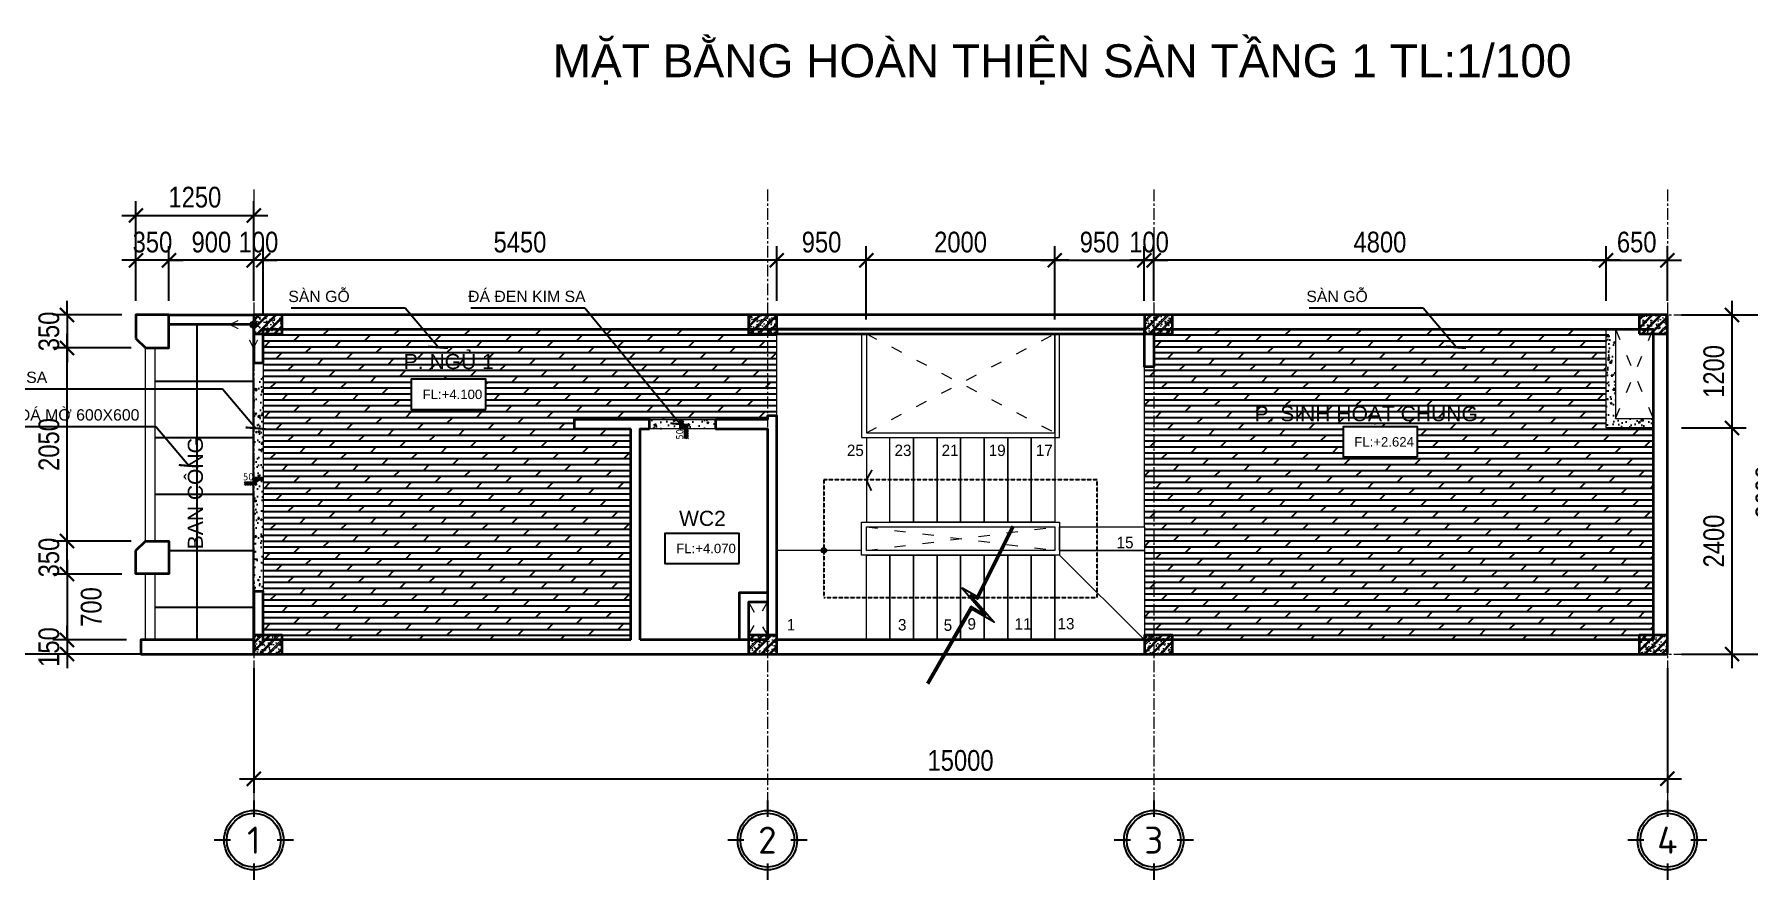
# Model space of a CAD drawing. Header units: inches. Extents: x 236662 to 497023, y -248575 to 81795.
# Drawn here: x 360350 to 378542, y -23908 to -14934 of the extents above; entities that cross this region are included whole.
import ezdxf
from ezdxf.enums import TextEntityAlignment as Align

# ---------------------------------------------------------------- set-up
doc = ezdxf.new("R2010")
doc.units = ezdxf.units.IN
doc.header["$LTSCALE"] = 10
doc.header["$MEASUREMENT"] = 0
for name, pattern in [('ACAD_ISO03W100', [30, 12, -18]), ('CENTER', [2, 1.25, -0.25, 0.25, -0.25]), ('DASHED2', [0.375, 0.25, -0.125])]:
    doc.linetypes.add(name, pattern=pattern)
for name, color, linetype in [('01. HP_TEXT', 9, 'Continuous'), ('07. HP_KY HIEU', 43, 'Continuous'), ('08. HP_DIM', 118, 'Continuous'), ('hach', 7, 'Continuous'), ('TEXT', 2, 'Continuous')]:
    doc.layers.add(name, color=color, linetype=linetype)
for name, color, linetype, lineweight in [('02. HP_BE TONG', 1, 'Continuous', 35), ('03. HP_TUONG', 2, 'Continuous', 35), ('05. HP_TRUC', 251, 'CENTER', 5), ('06. HP_THAY 1', 134, 'Continuous', 15), ('06. HP_THAY 2', 147, 'Continuous', 13), ('09_HP_HATCH', 8, 'Continuous', 5), ('14. HP_OPENING', 250, 'ACAD_ISO03W100', 5), ('GHICHU', 7, 'Continuous', 9), ('N KHUAT', 8, 'Continuous', 5)]:
    doc.layers.add(name, color=color, linetype=linetype, lineweight=lineweight)
doc.styles.add('AVO', font='VAVOB.TTF')
doc.styles.add('BAOANNOTE', font='arial.ttf', dxfattribs={"width": 0.8})
doc.styles.add('ISOCP50', font='isocpeur.ttf')
doc.styles.get("Standard").update_dxf_attribs({"font": 'arial.ttf'})
doc.styles.add('Tahoma', font='tahoma.ttf')
doc.styles.add('TEXT (none)', font='arial.ttf')
doc.styles.add('text2', font='VHELVCN.TTF')
doc.dimstyles.new('AL-100', dxfattribs={"dimtxt": 220, "dimasz": 150, "dimexe": 150, "dimexo": 150, "dimgap": 80, "dimtad": 1, "dimdec": 0, "dimzin": 9, "dimtxsty": 'text2', "dimblk": 'ARCHTICK', "dimcen": 1, "dimdle": 150, "dimclrd": 256, "dimclre": 256, "dimclrt": 7, "dimadec": 0, "dimazin": 0, "dimtfac": 1, "dimtdec": 0, "dimtix": 1, "dimtmove": 2, "dimatfit": 3, "dimldrblk": 'ARCHTICK', "dimfxl": 1, "dimtolj": 1, "dimtzin": 0, "dimlwd": -1, "dimlwe": -1, "dimarcsym": 0})
pattern_1 = [(50, (0, 0), (179.315046, -15.688034), [18.75, -206.25]), (355, (0, 0), (-34.68783, 188.04803), [15, -165]), (100.451444, (14.94, -1.3), (144.62721, 172.36), [15.93505, -175.28553]), (46.1842, (0, 50), (266.81033, -41.37982), [28.125, -309.375]), (96.635635, (22.23, 46.55), (233.66549, 243.52965), [23.90259, -262.92844]), (351.18416, (0, 50), (233.66549, 243.52965), [22.5, -247.5]), (21, (25, 37.5), (149.226763, -100.65472), [18.75, -206.25]), (326, (25, 37.5), (60.82883, 181.28751), [15, -165]), (71.451445, (37.44, 29.11), (210.055594, 80.63279), [15.93505, -175.28553]), (37.5, (0, 0), (3.039964, 83.223463), [0, -163, 0, -167.5, 0, -165.625]), (7.5, (0, 0), (65.767384, 98.602928), [0, -95.5, 0, -159.25, 0, -63.125]), (327.5, (-55.75, 0), (133.455609, -5.638718), [0, -62.5, 0, -195, 0, -258.75]), (317.5, (-80.75, 0), (145.796542, 25.026246), [0, -81.25, 0, -129.5, 0, -183.75])]

# ---------------------------------------------------------------- blocks, each defined once
blk = doc.blocks.new('_ArchTick')
at = {"color": 0, "linetype": 'ByBlock', "const_width": 0.15}
blk.add_lwpolyline([(-0.5, -0.5), (0.5, 0.5)], dxfattribs=at)
blk = doc.blocks.new('*D1152')
at = {"layer": '08. HP_DIM', "transparency": 16777216}
for p, q in [((362679, -21663), (362679, -22986)), ((377679, -21663), (377679, -22986)), ((362529, -22836), (377829, -22836))]:
    blk.add_line(p, q, dxfattribs=at)
at = {"layer": 'Defpoints', "color": 0, "transparency": 16777216}
for p in [(362679, -21513), (377679, -21513), (377679, -22836)]:
    blk.add_point(p, dxfattribs=at)
at = {"layer": '08. HP_DIM', "transparency": 16777216, "xscale": 150, "yscale": 150, "zscale": 150, "rotation": 180}
blk.add_blockref('_ArchTick', (362679, -22836), dxfattribs=at)
at = {"layer": '08. HP_DIM', "transparency": 16777216, "xscale": 150, "yscale": 150, "zscale": 150}
blk.add_blockref('_ArchTick', (377679, -22836), dxfattribs=at)
at = {"layer": '08. HP_DIM', "color": 7, "transparency": 16777216, "insert": (370179, -22643), "char_height": 220, "attachment_point": 5, "style": 'text2'}
blk.add_mtext('\\A1;15000', dxfattribs=at)
blk = doc.blocks.new('grid test1')
at = {"ltscale": 20}
for p, q in [((0, 440), (0, 260)), ((-260, 0), (-440, 0)), ((440, 0), (260, 0)), ((0, -260), (0, -440))]:
    blk.add_line(p, q, dxfattribs=at)
at = {"color": 251, "ltscale": 20, "true_color": 0x636466}
for radius in [330, 300]:
    blk.add_circle((0, 0), radius, dxfattribs=at)
at = {"layer": '01. HP_TEXT', "color": 2, "ltscale": 20, "true_color": 0xf1eb1f, "style": 'ISOCP50'}
blk.add_attdef('GRID', text='', height=300, dxfattribs=at).set_placement((-37, 0), align=Align.MIDDLE_CENTER)
blk = doc.blocks.new('zcsadsdasd3')
at = {"layer": '05. HP_TRUC', "ltscale": 10}
for p, q in [((-15000, 4933), (-15000, -1554)), ((-9550, 4933), (-9550, -1554)), ((-5450, 4933), (-5450, -1554)), ((0, 4933), (0, -1554)), ((-15930, 3600), (1239, 3600)), ((-15930, 0), (1239, 0))]:
    blk.add_line(p, q, dxfattribs=at)
at = {"layer": '07. HP_KY HIEU', "ltscale": 20}
ref = blk.add_blockref('grid test1', (1659, 3600), dxfattribs=dict(at, xscale=0.955500000156462, yscale=0.955500000156462, zscale=0.955500000156462))
ref.add_attrib('GRID', 'A', dxfattribs={"layer": 'TEXT', "ltscale": 20, "height": 287, "style": 'ISOCP50'}).set_placement((1659, 3600), align=Align.MIDDLE_CENTER)
ref = blk.add_blockref('grid test1', (1659, 0), dxfattribs=dict(at, xscale=0.955500000156462, yscale=0.955500000156462, zscale=0.955500000156462))
ref.add_attrib('GRID', 'B', dxfattribs={"layer": 'TEXT', "ltscale": 20, "height": 287, "style": 'ISOCP50'}).set_placement((1659, 0), align=Align.MIDDLE_CENTER)
ref = blk.add_blockref('grid test1', (-15000, -1975), dxfattribs=dict(at, xscale=0.955500000156462, yscale=0.955500000156462, zscale=0.955500000156462))
ref.add_attrib('GRID', '1', dxfattribs={"layer": 'TEXT', "ltscale": 20, "height": 287, "style": 'ISOCP50'}).set_placement((-15000, -1975), align=Align.MIDDLE_CENTER)
ref = blk.add_blockref('grid test1', (-9550, -1975), dxfattribs=dict(at, xscale=0.955500000156462, yscale=0.955500000156462, zscale=0.955500000156462))
ref.add_attrib('GRID', '2', dxfattribs={"layer": 'TEXT', "ltscale": 20, "height": 287, "style": 'ISOCP50'}).set_placement((-9550, -1975), align=Align.MIDDLE_CENTER)
ref = blk.add_blockref('grid test1', (-5450, -1975), dxfattribs=dict(at, xscale=0.955500000156462, yscale=0.955500000156462, zscale=0.955500000156462))
ref.add_attrib('GRID', '3', dxfattribs={"layer": 'TEXT', "ltscale": 20, "height": 287, "style": 'ISOCP50'}).set_placement((-5450, -1975), align=Align.MIDDLE_CENTER)
ref = blk.add_blockref('grid test1', (0, -1975), dxfattribs=dict(at, xscale=0.955500000156462, yscale=0.955500000156462, zscale=0.955500000156462))
ref.add_attrib('GRID', '4', dxfattribs={"layer": 'TEXT', "ltscale": 20, "height": 287, "style": 'ISOCP50'}).set_placement((0, -1975), align=Align.MIDDLE_CENTER)
blk = doc.blocks.new('*D1158')
at = {"layer": '08. HP_DIM', "transparency": 16777216}
for p, q in [((378366, -21663), (378366, -18963)), ((377829, -19113), (378516, -19113)), ((377829, -21513), (378516, -21513))]:
    blk.add_line(p, q, dxfattribs=at)
at = {"layer": 'Defpoints', "color": 0, "transparency": 16777216}
for p in [(377679, -19113), (378366, -19113), (377679, -21513)]:
    blk.add_point(p, dxfattribs=at)
at = {"layer": '08. HP_DIM', "transparency": 16777216, "xscale": 150, "yscale": 150, "zscale": 150}
for p, rotation in [((378366, -19113), 90), ((378366, -21513), 270)]:
    blk.add_blockref('_ArchTick', p, dxfattribs=dict(at, rotation=rotation))
at = {"layer": '08. HP_DIM', "color": 7, "transparency": 16777216, "insert": (378173, -20313), "char_height": 220, "attachment_point": 5, "rotation": 90, "style": 'text2'}
blk.add_mtext('\\A1;2400', dxfattribs=at)
blk = doc.blocks.new('*D1159')
at = {"layer": '08. HP_DIM', "transparency": 16777216}
for p, q in [((378366, -19263), (378366, -17763)), ((377829, -17913), (378516, -17913)), ((377829, -19113), (378516, -19113))]:
    blk.add_line(p, q, dxfattribs=at)
at = {"layer": 'Defpoints', "color": 0, "transparency": 16777216}
for p in [(377679, -17913), (378366, -17913), (377679, -19113)]:
    blk.add_point(p, dxfattribs=at)
at = {"layer": '08. HP_DIM', "transparency": 16777216, "xscale": 150, "yscale": 150, "zscale": 150}
for p, rotation in [((378366, -17913), 90), ((378366, -19113), 270)]:
    blk.add_blockref('_ArchTick', p, dxfattribs=dict(at, rotation=rotation))
at = {"layer": '08. HP_DIM', "color": 7, "transparency": 16777216, "insert": (378173, -18513), "char_height": 220, "attachment_point": 5, "rotation": 90, "style": 'text2'}
blk.add_mtext('\\A1;1200', dxfattribs=at)
blk = doc.blocks.new('*D1161')
at = {"layer": '08. HP_DIM', "transparency": 16777216}
for p, q in [((377029, -17763), (377029, -17183)), ((377679, -17763), (377679, -17183)), ((376879, -17333), (377829, -17333))]:
    blk.add_line(p, q, dxfattribs=at)
at = {"layer": 'Defpoints', "color": 0, "transparency": 16777216}
for p in [(377679, -17333), (377029, -17913), (377679, -17913)]:
    blk.add_point(p, dxfattribs=at)
at = {"layer": '08. HP_DIM', "transparency": 16777216, "xscale": 150, "yscale": 150, "zscale": 150, "rotation": 180}
blk.add_blockref('_ArchTick', (377029, -17333), dxfattribs=at)
at = {"layer": '08. HP_DIM', "transparency": 16777216, "xscale": 150, "yscale": 150, "zscale": 150}
blk.add_blockref('_ArchTick', (377679, -17333), dxfattribs=at)
at = {"layer": '08. HP_DIM', "color": 7, "transparency": 16777216, "insert": (377354, -17141), "char_height": 220, "attachment_point": 5, "style": 'text2'}
blk.add_mtext('\\A1;650', dxfattribs=at)
blk = doc.blocks.new('*D1179')
at = {"layer": '08. HP_DIM', "transparency": 16777216}
for p, q in [((360698, -17913), (360698, -17763)), ((361279, -17913), (360548, -17913)), ((360698, -17913), (360698, -18263)), ((361379, -18263), (360548, -18263)), ((360698, -18263), (360698, -18413))]:
    blk.add_line(p, q, dxfattribs=at)
at = {"layer": 'Defpoints', "color": 0, "transparency": 16777216}
for p in [(361429, -17913, 6), (360698, -18263), (361529, -18263, 6)]:
    blk.add_point(p, dxfattribs=at)
at = {"layer": '08. HP_DIM', "transparency": 16777216, "xscale": 150, "yscale": 150, "zscale": 150}
for p, rotation in [((360698, -17913), 270), ((360698, -18263), 90)]:
    blk.add_blockref('_ArchTick', p, dxfattribs=dict(at, rotation=rotation))
at = {"layer": '08. HP_DIM', "color": 7, "transparency": 16777216, "insert": (360506, -18088), "char_height": 220, "attachment_point": 5, "rotation": 90, "style": 'text2'}
blk.add_mtext('\\A1;350', dxfattribs=at)
blk = doc.blocks.new('*D1185')
at = {"layer": '08. HP_DIM', "transparency": 16777216}
for p, q in [((360698, -20513), (360698, -21513)), ((361279, -20663), (360548, -20663)), ((361329, -21363), (360548, -21363))]:
    blk.add_line(p, q, dxfattribs=at)
at = {"layer": 'Defpoints', "color": 0, "transparency": 16777216}
for p in [(361429, -20663, 6), (360698, -21363), (361479, -21363, 6)]:
    blk.add_point(p, dxfattribs=at)
at = {"layer": '08. HP_DIM', "transparency": 16777216, "xscale": 150, "yscale": 150, "zscale": 150}
for p, rotation in [((360698, -20663), 90), ((360698, -21363), 270)]:
    blk.add_blockref('_ArchTick', p, dxfattribs=dict(at, rotation=rotation))
at = {"layer": '08. HP_DIM', "color": 7, "transparency": 16777216, "insert": (360955, -21013), "char_height": 220, "attachment_point": 5, "rotation": 90, "style": 'text2'}
blk.add_mtext('\\A1;700', dxfattribs=at)
blk = doc.blocks.new('*D1186')
at = {"layer": '08. HP_DIM', "transparency": 16777216}
for p, q in [((360698, -21363), (360698, -21213)), ((361329, -21363), (360548, -21363)), ((360698, -21363), (360698, -21513)), ((361279, -21513), (360548, -21513)), ((360698, -21513), (360698, -21663))]:
    blk.add_line(p, q, dxfattribs=at)
at = {"layer": 'Defpoints', "color": 0, "transparency": 16777216}
for p in [(361479, -21363, 6), (360698, -21513), (361429, -21513, 6)]:
    blk.add_point(p, dxfattribs=at)
at = {"layer": '08. HP_DIM', "transparency": 16777216, "xscale": 150, "yscale": 150, "zscale": 150}
for p, rotation in [((360698, -21363), 270), ((360698, -21513), 90)]:
    blk.add_blockref('_ArchTick', p, dxfattribs=dict(at, rotation=rotation))
at = {"layer": '08. HP_DIM', "color": 7, "transparency": 16777216, "insert": (360506, -21438), "char_height": 220, "attachment_point": 5, "rotation": 90, "style": 'text2'}
blk.add_mtext('\\A1;150', dxfattribs=at)
blk = doc.blocks.new('Level mark - Plan 2')
blk.add_lwpolyline([(12.53, 0.4), (12.53, 3.6), (4.64, 3.6), (4.64, 0.4)], close=True)
at = {"style": 'BAOANNOTE', "flags": 8}
blk.add_attdef('FL%%P0.000', text='', height=2, dxfattribs=at).set_placement((9, 2), align=Align.MIDDLE_CENTER)
blk = doc.blocks.new('COT')
at = {"layer": '09_HP_HATCH'}
h = blk.add_hatch(dxfattribs=at)
h.set_pattern_fill('CHAU-01', color=256, scale=15, pattern_type=2)
h.set_pattern_definition([(50, (-55276.965, -37444.2), (107.58903, -9.41282), [11.25, -123.75]), (355, (-55276.97, -37444.2), (-20.8127, 112.82882), [9, -99]), (100.4514, (-55268, -37444.99), (86.7764, 103.41593), [9.56103, -105.17132]), (46.1842, (-55276.97, -37414.2), (160.08616, -24.82785), [16.875, -185.625]), (96.6356, (-55263.62, -37416.27), (140.1994, 146.11768), [14.34154, -157.75695]), (351.1842, (-55276.97, -37414.2), (140.1993, 146.1178), [13.5, -148.5]), (21, (-55261.965, -37421.7), (89.53606, -60.39283), [11.25, -123.75]), (326, (-55261.97, -37421.7), (36.4973, 108.7725), [9, -99]), (71.4514, (-55254.5, -37426.73), (126.0334, 48.37957), [9.56103, -105.17132]), (37.5, (-55276.965, -37444.2), (1.823978, 49.934078), [0, -97.8, 0, -100.5, 0, -99.375]), (7.5, (-55276.965, -37444.2), (39.46043, 59.161757), [0, -57.3, 0, -95.55, 0, -37.875]), (327.5, (-55310.415, -37444.2), (80.073365, -3.38323), [0, -37.5, 0, -117, 0, -155.25]), (317.5, (-55325.415, -37444.2), (87.477925, 15.01575), [0, -48.75, 0, -77.7, 0, -110.25]), (45, (-55276.965, -37444.2), (-45.07806, 45.07806), []), (45, (-55276.965, -37425.827), (-45.07806, 45.07806), [])])
h.paths.add_polyline_path([(0, -200), (300, -200), (300, 0), (0, 0)])
at = {"layer": '02. HP_BE TONG'}
blk.add_lwpolyline([(0, -200), (300, -200), (300, 0), (0, 0)], close=True, dxfattribs=at)
blk = doc.blocks.new('ádasdwdczxzc')
at = {"layer": '03. HP_TUONG'}
for p in [(-15000, 3600), (-9750, 3600), (-5550, 3600), (-300, 3600), (-15000, 200), (-9750, 200), (-5550, 200), (-300, 200)]:
    blk.add_blockref('COT', p, dxfattribs=at)
blk = doc.blocks.new('*D1340')
at = {"layer": '08. HP_DIM', "transparency": 16777216}
for p, q in [((1239, 150), (1239, -3750)), ((365, 0), (1389, 0)), ((365, -3600), (1389, -3600))]:
    blk.add_line(p, q, dxfattribs=at)
at = {"layer": 'Defpoints', "color": 0, "transparency": 16777216}
for p in [(215, 0), (215, -3600), (1239, -3600)]:
    blk.add_point(p, dxfattribs=at)
at = {"layer": '08. HP_DIM', "transparency": 16777216, "xscale": 150, "yscale": 150, "zscale": 150}
for p, rotation in [((1239, 0), 90), ((1239, -3600), 270)]:
    blk.add_blockref('_ArchTick', p, dxfattribs=dict(at, rotation=rotation))
at = {"layer": '08. HP_DIM', "color": 7, "transparency": 16777216, "insert": (1047, -1880), "char_height": 220, "attachment_point": 5, "rotation": 90, "style": 'text2'}
blk.add_mtext('\\A1;3600', dxfattribs=at)
blk = doc.blocks.new('Step Symbol - Metric')
h = blk.add_hatch()
h.set_pattern_fill('_USER', color=0, angle=45, style=0, pattern_type=0)
h.set_pattern_definition([(45, (0, 4), (-0.70711, 0.70711), [])])
h.paths.add_polyline_path([(8, 0), (8, -3), (-3, -3), (-3, 1), (-8, 1), (-8, 4), (0, 4), (0, 0)])
at = {"color": 0}
blk.add_lwpolyline([(8, 0), (0, 0), (0, 4), (-8, 4)], dxfattribs=at)
blk.add_attdef('Step', (2, 2), '', height=3, dxfattribs=at)
blk = doc.blocks.new('*D1205')
at = {"layer": '08. HP_DIM', "transparency": 16777216}
for p, q in [((372229, -17763), (372229, -17183)), ((377029, -17763), (377029, -17183)), ((377179, -17333), (372079, -17333))]:
    blk.add_line(p, q, dxfattribs=at)
at = {"layer": 'Defpoints', "color": 0, "transparency": 16777216}
for p in [(372229, -17333), (372229, -17913, -312), (377029, -17913, -312)]:
    blk.add_point(p, dxfattribs=at)
at = {"layer": '08. HP_DIM', "transparency": 16777216, "xscale": 150, "yscale": 150, "zscale": 150, "rotation": 180}
blk.add_blockref('_ArchTick', (372229, -17333), dxfattribs=at)
at = {"layer": '08. HP_DIM', "transparency": 16777216, "xscale": 150, "yscale": 150, "zscale": 150}
blk.add_blockref('_ArchTick', (377029, -17333), dxfattribs=at)
at = {"layer": '08. HP_DIM', "color": 7, "transparency": 16777216, "insert": (374629, -17141), "char_height": 220, "attachment_point": 5, "style": 'text2'}
blk.add_mtext('\\A1;4800', dxfattribs=at)
blk = doc.blocks.new('*D1206')
at = {"layer": '08. HP_DIM', "transparency": 16777216}
for p, q in [((372129, -17763), (372129, -17183)), ((372229, -17763), (372229, -17183)), ((372129, -17333), (371979, -17333)), ((372229, -17333), (372129, -17333)), ((372229, -17333), (372379, -17333))]:
    blk.add_line(p, q, dxfattribs=at)
at = {"layer": 'Defpoints', "color": 0, "transparency": 16777216}
for p in [(372129, -17333), (372129, -17913, -312), (372229, -17913, -312)]:
    blk.add_point(p, dxfattribs=at)
at = {"layer": '08. HP_DIM', "transparency": 16777216, "xscale": 150, "yscale": 150, "zscale": 150}
blk.add_blockref('_ArchTick', (372129, -17333), dxfattribs=at)
at = {"layer": '08. HP_DIM', "transparency": 16777216, "xscale": 150, "yscale": 150, "zscale": 150, "rotation": 180}
blk.add_blockref('_ArchTick', (372229, -17333), dxfattribs=at)
at = {"layer": '08. HP_DIM', "color": 7, "transparency": 16777216, "insert": (372179, -17141), "char_height": 220, "attachment_point": 5, "style": 'text2'}
blk.add_mtext('\\A1;100', dxfattribs=at)
blk = doc.blocks.new('*D1207')
at = {"layer": '08. HP_DIM', "transparency": 16777216}
for p, q in [((369179, -17963), (369179, -17183)), ((371179, -17963), (371179, -17183)), ((371329, -17333), (369029, -17333))]:
    blk.add_line(p, q, dxfattribs=at)
at = {"layer": 'Defpoints', "color": 0, "transparency": 16777216}
for p in [(369179, -17333), (369179, -18113, -312), (371179, -18113, -312)]:
    blk.add_point(p, dxfattribs=at)
at = {"layer": '08. HP_DIM', "transparency": 16777216, "xscale": 150, "yscale": 150, "zscale": 150, "rotation": 180}
blk.add_blockref('_ArchTick', (369179, -17333), dxfattribs=at)
at = {"layer": '08. HP_DIM', "transparency": 16777216, "xscale": 150, "yscale": 150, "zscale": 150}
blk.add_blockref('_ArchTick', (371179, -17333), dxfattribs=at)
at = {"layer": '08. HP_DIM', "color": 7, "transparency": 16777216, "insert": (370179, -17141), "char_height": 220, "attachment_point": 5, "style": 'text2'}
blk.add_mtext('\\A1;2000', dxfattribs=at)
blk = doc.blocks.new('*D1208')
at = {"layer": '08. HP_DIM', "transparency": 16777216}
for p, q in [((368229, -17763), (368229, -17183)), ((369179, -17963), (369179, -17183)), ((369329, -17333), (368079, -17333))]:
    blk.add_line(p, q, dxfattribs=at)
at = {"layer": 'Defpoints', "color": 0, "transparency": 16777216}
for p in [(368229, -17333), (368229, -17913, -312), (369179, -18113, -312)]:
    blk.add_point(p, dxfattribs=at)
at = {"layer": '08. HP_DIM', "transparency": 16777216, "xscale": 150, "yscale": 150, "zscale": 150, "rotation": 180}
blk.add_blockref('_ArchTick', (368229, -17333), dxfattribs=at)
at = {"layer": '08. HP_DIM', "transparency": 16777216, "xscale": 150, "yscale": 150, "zscale": 150}
blk.add_blockref('_ArchTick', (369179, -17333), dxfattribs=at)
at = {"layer": '08. HP_DIM', "color": 7, "transparency": 16777216, "insert": (368704, -17141), "char_height": 220, "attachment_point": 5, "style": 'text2'}
blk.add_mtext('\\A1;950', dxfattribs=at)
blk = doc.blocks.new('*D1209')
at = {"layer": '08. HP_DIM', "transparency": 16777216}
for p, q in [((362779, -17913), (362779, -17183)), ((368229, -17763), (368229, -17183)), ((368379, -17333), (362629, -17333))]:
    blk.add_line(p, q, dxfattribs=at)
at = {"layer": 'Defpoints', "color": 0, "transparency": 16777216}
for p in [(362779, -17333), (368229, -17913, -312), (362779, -18063, -312)]:
    blk.add_point(p, dxfattribs=at)
at = {"layer": '08. HP_DIM', "transparency": 16777216, "xscale": 150, "yscale": 150, "zscale": 150, "rotation": 180}
blk.add_blockref('_ArchTick', (362779, -17333), dxfattribs=at)
at = {"layer": '08. HP_DIM', "transparency": 16777216, "xscale": 150, "yscale": 150, "zscale": 150}
blk.add_blockref('_ArchTick', (368229, -17333), dxfattribs=at)
at = {"layer": '08. HP_DIM', "color": 7, "transparency": 16777216, "insert": (365504, -17141), "char_height": 220, "attachment_point": 5, "style": 'text2'}
blk.add_mtext('\\A1;5450', dxfattribs=at)
blk = doc.blocks.new('*D1210')
at = {"layer": '08. HP_DIM', "transparency": 16777216}
for p, q in [((362679, -17763), (362679, -17183)), ((362779, -17913), (362779, -17183)), ((362679, -17333), (362529, -17333)), ((362779, -17333), (362679, -17333)), ((362779, -17333), (362929, -17333))]:
    blk.add_line(p, q, dxfattribs=at)
at = {"layer": 'Defpoints', "color": 0, "transparency": 16777216}
for p in [(362679, -17333), (362679, -17913, -312), (362779, -18063, -312)]:
    blk.add_point(p, dxfattribs=at)
at = {"layer": '08. HP_DIM', "transparency": 16777216, "xscale": 150, "yscale": 150, "zscale": 150}
blk.add_blockref('_ArchTick', (362679, -17333), dxfattribs=at)
at = {"layer": '08. HP_DIM', "transparency": 16777216, "xscale": 150, "yscale": 150, "zscale": 150, "rotation": 180}
blk.add_blockref('_ArchTick', (362779, -17333), dxfattribs=at)
at = {"layer": '08. HP_DIM', "color": 7, "transparency": 16777216, "insert": (362729, -17141), "char_height": 220, "attachment_point": 5, "style": 'text2'}
blk.add_mtext('\\A1;100', dxfattribs=at)
blk = doc.blocks.new('*D1202')
at = {"layer": '08. HP_DIM', "transparency": 16777216}
for p, q in [((361779, -17763), (361779, -17183)), ((362679, -17763), (362679, -17183)), ((362829, -17333), (361629, -17333))]:
    blk.add_line(p, q, dxfattribs=at)
at = {"layer": 'Defpoints', "color": 0, "transparency": 16777216}
for p in [(361779, -17333), (361779, -17913, -312), (362679, -17913, -312)]:
    blk.add_point(p, dxfattribs=at)
at = {"layer": '08. HP_DIM', "transparency": 16777216, "xscale": 150, "yscale": 150, "zscale": 150, "rotation": 180}
blk.add_blockref('_ArchTick', (361779, -17333), dxfattribs=at)
at = {"layer": '08. HP_DIM', "transparency": 16777216, "xscale": 150, "yscale": 150, "zscale": 150}
blk.add_blockref('_ArchTick', (362679, -17333), dxfattribs=at)
at = {"layer": '08. HP_DIM', "color": 7, "transparency": 16777216, "insert": (362229, -17141), "char_height": 220, "attachment_point": 5, "style": 'text2'}
blk.add_mtext('\\A1;900', dxfattribs=at)
blk = doc.blocks.new('*D1203')
at = {"layer": '08. HP_DIM', "transparency": 16777216}
for p, q in [((361429, -17763), (361429, -17183)), ((361779, -17763), (361779, -17183)), ((361429, -17333), (361279, -17333)), ((361779, -17333), (361429, -17333)), ((361779, -17333), (361929, -17333))]:
    blk.add_line(p, q, dxfattribs=at)
at = {"layer": 'Defpoints', "color": 0, "transparency": 16777216}
for p in [(361429, -17333), (361429, -17913, -312), (361779, -17913, -312)]:
    blk.add_point(p, dxfattribs=at)
at = {"layer": '08. HP_DIM', "transparency": 16777216, "xscale": 150, "yscale": 150, "zscale": 150}
blk.add_blockref('_ArchTick', (361429, -17333), dxfattribs=at)
at = {"layer": '08. HP_DIM', "transparency": 16777216, "xscale": 150, "yscale": 150, "zscale": 150, "rotation": 180}
blk.add_blockref('_ArchTick', (361779, -17333), dxfattribs=at)
at = {"layer": '08. HP_DIM', "color": 7, "transparency": 16777216, "insert": (361604, -17141), "char_height": 220, "attachment_point": 5, "style": 'text2'}
blk.add_mtext('\\A1;350', dxfattribs=at)
blk = doc.blocks.new('*D1204')
at = {"layer": '08. HP_DIM', "transparency": 16777216}
for p, q in [((361429, -17763), (361429, -16707)), ((362679, -17763), (362679, -16707)), ((361279, -16857), (362829, -16857))]:
    blk.add_line(p, q, dxfattribs=at)
at = {"layer": 'Defpoints', "color": 0, "transparency": 16777216}
for p in [(362679, -16857), (361429, -17913, -312), (362679, -17913, -312)]:
    blk.add_point(p, dxfattribs=at)
at = {"layer": '08. HP_DIM', "transparency": 16777216, "xscale": 150, "yscale": 150, "zscale": 150, "rotation": 180}
blk.add_blockref('_ArchTick', (361429, -16857), dxfattribs=at)
at = {"layer": '08. HP_DIM', "transparency": 16777216, "xscale": 150, "yscale": 150, "zscale": 150}
blk.add_blockref('_ArchTick', (362679, -16857), dxfattribs=at)
at = {"layer": '08. HP_DIM', "color": 7, "transparency": 16777216, "insert": (362054, -16664), "char_height": 220, "attachment_point": 5, "style": 'text2'}
blk.add_mtext('\\A1;1250', dxfattribs=at)
blk = doc.blocks.new('*D1199')
at = {"layer": '08. HP_DIM', "transparency": 16777216}
for p, q in [((360698, -20313), (360698, -20163)), ((361379, -20313), (360548, -20313)), ((360698, -20663), (360698, -20313)), ((361279, -20663), (360548, -20663)), ((360698, -20663), (360698, -20813))]:
    blk.add_line(p, q, dxfattribs=at)
at = {"layer": 'Defpoints', "color": 0, "transparency": 16777216}
for p in [(360698, -20313), (361529, -20313, -312), (361429, -20663, -312)]:
    blk.add_point(p, dxfattribs=at)
at = {"layer": '08. HP_DIM', "transparency": 16777216, "xscale": 150, "yscale": 150, "zscale": 150}
for p, rotation in [((360698, -20313), 270), ((360698, -20663), 90)]:
    blk.add_blockref('_ArchTick', p, dxfattribs=dict(at, rotation=rotation))
at = {"layer": '08. HP_DIM', "color": 7, "transparency": 16777216, "insert": (360506, -20488), "char_height": 220, "attachment_point": 5, "rotation": 90, "style": 'text2'}
blk.add_mtext('\\A1;350', dxfattribs=at)
blk = doc.blocks.new('*D1200')
at = {"layer": '08. HP_DIM', "transparency": 16777216}
for p, q in [((360698, -20463), (360698, -18113)), ((361379, -18263), (360548, -18263)), ((361379, -20313), (360548, -20313))]:
    blk.add_line(p, q, dxfattribs=at)
at = {"layer": 'Defpoints', "color": 0, "transparency": 16777216}
for p in [(360698, -18263), (361529, -18263, -312), (361529, -20313, -312)]:
    blk.add_point(p, dxfattribs=at)
at = {"layer": '08. HP_DIM', "transparency": 16777216, "xscale": 150, "yscale": 150, "zscale": 150}
for p, rotation in [((360698, -18263), 90), ((360698, -20313), 270)]:
    blk.add_blockref('_ArchTick', p, dxfattribs=dict(at, rotation=rotation))
at = {"layer": '08. HP_DIM', "color": 7, "transparency": 16777216, "insert": (360506, -19288), "char_height": 220, "attachment_point": 5, "rotation": 90, "style": 'text2'}
blk.add_mtext('\\A1;2050', dxfattribs=at)
blk = doc.blocks.new('*D1201')
at = {"layer": '08. HP_DIM', "transparency": 16777216}
for p, q in [((371179, -17963), (371179, -17183)), ((372129, -17763), (372129, -17183)), ((371029, -17333), (372279, -17333))]:
    blk.add_line(p, q, dxfattribs=at)
at = {"layer": 'Defpoints', "color": 0, "transparency": 16777216}
for p in [(372129, -17333), (372129, -17913, -312), (371179, -18113, -312)]:
    blk.add_point(p, dxfattribs=at)
at = {"layer": '08. HP_DIM', "transparency": 16777216, "xscale": 150, "yscale": 150, "zscale": 150, "rotation": 180}
blk.add_blockref('_ArchTick', (371179, -17333), dxfattribs=at)
at = {"layer": '08. HP_DIM', "transparency": 16777216, "xscale": 150, "yscale": 150, "zscale": 150}
blk.add_blockref('_ArchTick', (372129, -17333), dxfattribs=at)
at = {"layer": '08. HP_DIM', "color": 7, "transparency": 16777216, "insert": (371654, -17141), "char_height": 220, "attachment_point": 5, "style": 'text2'}
blk.add_mtext('\\A1;950', dxfattribs=at)
blk = doc.blocks.new('DINHVIGACH')
at = {"linetype": 'Continuous'}
h = blk.add_hatch(color=256, dxfattribs=at)
edge = h.paths.add_edge_path()
edge.add_ellipse((0, 0), major_axis=(133, 0), ratio=1, start_angle=-0.00147, end_angle=359.99853, ccw=False)
at = {"const_width": 50}
for points in [[(0, 0), (1000, 0)], [(0, -1000), (0, 0)], [(648, 175), (1000, 0), (648, -175)], [(-175, -648), (0, -1000), (175, -648)]]:
    blk.add_lwpolyline(points, dxfattribs=at)
at = {"extrusion": (0, 0, -1)}
blk.add_ellipse((0, 0), major_axis=(133, 0), ratio=1, start_param=0.000026, end_param=6.283211, dxfattribs=at)
blk = doc.blocks.new('mb tang 2')
at = {"layer": '07. HP_KY HIEU'}
h = blk.add_hatch(color=256, dxfattribs=at)
h.dxf.hatch_style = 1
edge = h.paths.add_edge_path()
edge.add_arc((-8950, -2500), 25, 0, 360)
at = {"layer": '03. HP_TUONG'}
blk.add_line((-10100, -1110), (-10100, -1210), dxfattribs=at)
for points in [[(-16250, -250), (-16150, -350), (-15900, -350), (-15900, 0), (-16250, 0), (-16250, -250)], [(-15900, 0), (-15000, 0), (-15000, -100), (-15900, -100)], [(-9450, -200), (-5550, -200), (-5550, -150), (-9450, -150)], [(-16250, -2500), (-16150, -2400), (-15900, -2400), (-15900, -2750), (-16250, -2750), (-16250, -2500)], [(-16200, -3600), (-15000, -3600), (-15000, -3450), (-16200, -3450)]]:
    blk.add_lwpolyline(points, close=True, dxfattribs=at)
for points in [[(-11000, -3450), (-14900, -3450), (-14900, -2935), (-15000, -2935), (-15000, -3600), (0, -3600), (0, 0), (-15000, 0), (-15000, -509.2), (-14900, -509.2), (-14900, -150), (-5550, -150)], [(-5450, -150), (-150, -150), (-150, -3450), (-9450, -3450)], [(-5450, -150), (-5450, -550), (-5550, -550), (-5550, -150)], [(-9450, -1110), (-9450, -1110), (-9450, -1070), (-9550, -1070), (-9550, -1110)], [(-10800, -1210), (-10800, -1110), (-11600, -1110), (-11600, -1210), (-11000, -1210)], [(-11000, -3450), (-11000, -1210)], [(-10900, -3450), (-10900, -1210), (-10800, -1210)], [(-9550, -1110), (-10100, -1110)], [(-10100, -1210), (-9550, -1210), (-9550, -3450)], [(-9450, -3450), (-9450, -1110)], [(-9550, -2950), (-9850, -2950), (-9850, -3450)], [(-9550, -3050), (-9750, -3050), (-9750, -3450)], [(-9550, -3450), (-10900, -3450)]]:
    blk.add_lwpolyline(points, dxfattribs=at)
at = {"layer": '06. HP_THAY 1'}
for points in [[(-16150, -350), (-16050, -350), (-16050, -2400), (-16150, -2400)], [(-8550, -2200), (-6450, -2200), (-6450, -2550), (-8550, -2550)], [(-8500, -2250), (-6500, -2250), (-6500, -2500), (-8500, -2500)], [(-16150, -2750), (-16050, -2750), (-16050, -3450), (-16150, -3450)]]:
    blk.add_lwpolyline(points, close=True, dxfattribs=at)
for points in [[(-8550, -200), (-8550, -1300), (-6450, -1300), (-6450, -200)], [(-8500, -200), (-8500, -1250), (-6500, -1250), (-6500, -200)]]:
    blk.add_lwpolyline(points, dxfattribs=at)
at = {"layer": '06. HP_THAY 2'}
for p, q in [((-9450, -1070), (-9450, -150)), ((-8500, -1300), (-8500, -2200)), ((-6450, -2550), (-5550, -3450))]:
    blk.add_line(p, q, dxfattribs=at)
for points in [[(-650, -150), (-550, -150), (-550, -1100), (-150, -1100), (-150, -1200), (-650, -1200)], [(-6450, -2250), (-5550, -2250), (-5550, -200), (-6500, -200), (-6500, -2200), (-6450, -2200)], [(-15000, -509.2), (-14900, -509.2), (-14900, -2935), (-15000, -2935)], [(-10800, -1110), (-10100, -1110), (-10100, -1210), (-10800, -1210)], [(-8250, -2200), (-8250, -1300), (-8000, -1300), (-8000, -2200)], [(-8000, -2200), (-8000, -1300), (-7750, -1300), (-7750, -2200)], [(-7750, -2200), (-7750, -1300), (-7500, -1300), (-7500, -2200)], [(-7500, -2200), (-7500, -1300), (-7250, -1300), (-7250, -2200)], [(-7250, -2200), (-7250, -1300), (-7000, -1300), (-7000, -2200)], [(-7000, -2200), (-7000, -1300), (-6750, -1300), (-6750, -2200)], [(-6750, -2200), (-6750, -1300), (-6500, -1300), (-6500, -2200)], [(-6450, -2250), (-5550, -2250), (-5550, -2500), (-6450, -2500)], [(-8500, -3450), (-8500, -2550), (-8250, -2550), (-8250, -3450)], [(-8250, -3450), (-8250, -2550), (-8000, -2550), (-8000, -3450)], [(-8000, -3450), (-8000, -2550), (-7750, -2550), (-7750, -3450)], [(-7750, -3450), (-7750, -2550), (-7500, -2550), (-7500, -3450)], [(-7500, -3450), (-7500, -2550), (-7250, -2550), (-7250, -3450)], [(-7250, -3450), (-7250, -2550), (-7000, -2550), (-7000, -3450)], [(-7000, -3450), (-7000, -2550), (-6750, -2550), (-6750, -3450)], [(-6750, -3450), (-6750, -2550), (-6500, -2550), (-6500, -3450)]]:
    blk.add_lwpolyline(points, close=True, dxfattribs=at)
for points in [[(-8550, -2500), (-9450, -2500), (-9450, -3450), (-8500, -3450), (-8500, -2550)], [(-6450, -2500), (-5550, -2500), (-5550, -3450), (-6500, -3450), (-6500, -2550)], [(-6450, -2500), (-6450, -2550), (-6500, -2550)]]:
    blk.add_lwpolyline(points, dxfattribs=at)
at = {"layer": '07. HP_KY HIEU', "linetype": 'DASHED2'}
blk.add_lwpolyline([(-8950, -1750), (-8950, -3000), (-6050, -3000), (-6050, -1750)], close=True, dxfattribs=at)
at = {"layer": '07. HP_KY HIEU'}
for points in [[(-6951.7, -2237.3), (-7328.1, -2989.1), (-7483.3, -2899.5), (-7234.9, -3186.1), (-7390.1, -3096.5), (-7859.8, -3910.1)], [(-6935, -2246.9), (-7321, -3015.5), (-7393.4, -2973.7), (-7145, -3260.3), (-7383, -3122.9), (-7843.1, -3919.7)]]:
    blk.add_lwpolyline(points, dxfattribs=at)
blk.add_circle((-8950, -2500), 25, dxfattribs=at)
at = {"layer": '14. HP_OPENING'}
for p, q in [((-550, -150), (-150, -1100)), ((-550, -1100), (-150, -150)), ((-8500, -200), (-6500, -1250)), ((-8500, -1250), (-6500, -200)), ((-8500, -2250), (-6500, -2500)), ((-8500, -2500), (-6500, -2250)), ((-9750, -3050), (-9550, -3400)), ((-9750, -3400), (-9550, -3050))]:
    blk.add_line(p, q, dxfattribs=at)
at = {"layer": 'N KHUAT', "linetype": 'Continuous', "const_width": 20}
blk.add_lwpolyline([(-8446.4, -1865.5), (-8500, -1750), (-8439.4, -1646)], dxfattribs=at)
ref = blk.add_blockref('Level mark - Plan 2', (-13792.3, -1043.2), dxfattribs=dict(xscale=100, yscale=100, zscale=100))
ref.add_attrib('FL%%P0.000', 'FL:+4.100', dxfattribs={"height": 100, "style": 'BAOANNOTE'}).set_placement((-12892.3, -843.2), align=Align.MIDDLE_CENTER)
ref = blk.add_blockref('Level mark - Plan 2', (-3905.9, -1547.2), dxfattribs=dict(xscale=100, yscale=100, zscale=100))
ref.add_attrib('FL%%P0.000', 'FL:+2.624', dxfattribs={"height": 100, "style": 'BAOANNOTE'}).set_placement((-3005.9, -1347.2), align=Align.MIDDLE_CENTER)
ref = blk.add_blockref('Level mark - Plan 2', (-11101.2, -2678.9, 312.3), dxfattribs=dict(xscale=100, yscale=100, zscale=100))
ref.add_attrib('FL%%P0.000', 'FL:+4.070', dxfattribs={"height": 100, "style": 'BAOANNOTE'}).set_placement((-10201.2, -2478.9, 312.3), align=Align.MIDDLE_CENTER)
at = {"layer": '07. HP_KY HIEU'}
ref = blk.add_blockref('Step Symbol - Metric', (-10425, -1210), dxfattribs=dict(at, xscale=-12.50000000000002, yscale=12.50000000000002, zscale=12.5, rotation=90))
ref.add_attrib('Step', '50', (-10443.4, -1324.3), dxfattribs={"layer": '0', "color": 7, "height": 75, "rotation": 90, "style": 'Tahoma'})
ref = blk.add_blockref('Step Symbol - Metric', (-15000, -1774.3), dxfattribs=dict(at, xscale=-12.5, yscale=12.5, zscale=12.5))
ref.add_attrib('Step', '50', (-15114.3, -1755.9), dxfattribs={"layer": '0', "color": 7, "height": 75, "style": 'Tahoma'})
at = {"layer": '08. HP_DIM'}
blk.add_blockref('ádasdwdczxzc', (0, -3600), dxfattribs=at)
at = {"layer": '01. HP_TEXT', "style": 'TEXT (none)'}
for s, height, p in [('P. NGỦ 1 ', 159.88, (-13408.6, -574.3)), ('P. SINH HOẠT CHUNG ', 159.876, (-4381.3, -1128.1)), ('WC2', 159.88, (-10487.1, -2239.1))]:
    blk.add_text(s, height=height, dxfattribs=at).set_placement(p)
blk.add_text('BAN CÔNG', height=159.88, rotation=90, dxfattribs=at).set_placement((-15540.5, -2487.3))
at = {"layer": 'GHICHU', "color": 0, "linetype": 'Continuous', "style": 'AVO'}
for s, p in [('25', (-8706.7, -1497.8)), ('23', (-8201.3, -1497.8)), ('21', (-7701.3, -1497.8)), ('19', (-7201.3, -1497.8)), ('17', (-6701.3, -1497.8)), ('15', (-5844.7, -2476.2)), ('1', (-9344.9, -3349.4)), ('3', (-8164.4, -3349.4)), ('5', (-7679.1, -3353.5)), ('9', (-7426.8, -3340.1)), ('11', (-6926.8, -3340.1)), ('13', (-6471.2, -3337.9))]:
    blk.add_text(s, height=121, dxfattribs=at).set_placement(p)
at = {"layer": '08. HP_DIM'}
dim = blk.add_linear_dim(base=(1239.1, -3600), p1=(215, 0), p2=(215, -3600), angle=90, dimstyle='AL-100', dxfattribs=at)
dim.commit()
dim.dimension.update_dxf_attribs({"geometry": '*D1340', "text_midpoint": (1046.7, -1880), "dimtype": 128})

msp = doc.modelspace()

# ---------------------------------------------------------------- hatches: boundary and pattern name
at = {"layer": 'hach'}
h = msp.add_hatch(dxfattribs=at)
h.set_pattern_fill('_USER', color=8, scale=600, angle=90, pattern_type=0)
h.set_pattern_definition([(90, (362676.46, -18015.3), (-600, 4e-14), [])])
h.paths.add_polyline_path([(362679.3, -18512.7), (362679.3, -18012.7), (361779.3, -18012.7), (361779.3, -18262.7), (361629.3, -18262.7), (361629.3, -20312.7), (361779.3, -20312.7), (361779.3, -20662.7), (361629.3, -20662.7), (361629.3, -21362.7), (362679.3, -21362.7), (362679.3, -20912.7)])
h.paths.add_polyline_path([(362545.5, -19689.7), (362697.2, -19689.7), (362697.2, -19572.5), (362545.5, -19572.5)], flags=9)
h.paths.add_polyline_path([(362192.3, -20450.7), (362192.3, -19157.9), (361887.9, -19157.9), (361887.9, -20450.7)], flags=24)
h = msp.add_hatch(dxfattribs=at)
h.set_pattern_fill('_USER', color=8, scale=600, pattern_type=0)
h.set_pattern_definition([(0, (362676.46, -18015.3), (0, 600), [])])
h.paths.add_polyline_path([(362679.3, -18512.7), (362679.3, -18012.7), (361779.3, -18012.7), (361779.3, -18262.7), (361629.3, -18262.7), (361629.3, -20312.7), (361779.3, -20312.7), (361779.3, -20662.7), (361629.3, -20662.7), (361629.3, -21362.7), (362679.3, -21362.7), (362679.3, -20912.7)])
h.paths.add_polyline_path([(362545.5, -19689.7), (362697.2, -19689.7), (362697.2, -19572.5), (362545.5, -19572.5)], flags=9)
h.paths.add_polyline_path([(362192.3, -20450.7), (362192.3, -19157.9), (361887.9, -19157.9), (361887.9, -20450.7)], flags=24)
h = msp.add_hatch(dxfattribs=at)
h.set_pattern_fill('DOLMIT', color=8, scale=250)
h.set_pattern_definition([(0, (368229.32, -18062.73), (0, 62.5), []), (45, (368229.32, -18062.73), (-125, 125), [88.388, -176.777])])
h.paths.add_polyline_path([(366679.3, -19122.7), (366079.3, -19122.7), (366079.3, -19022.7), (366879.3, -19022.7), (367579.3, -19022.7), (368129.3, -19022.7), (368129.3, -18982.7), (368129.3, -18112.7), (367929.3, -18112.7), (367929.3, -18062.7), (362979.3, -18062.7), (362979.3, -18112.7), (362779.3, -18112.7), (362779.3, -18512.7), (362779.3, -20912.7), (362779.3, -21312.7), (362979.3, -21312.7), (362979.3, -21362.7), (366679.3, -21362.7)])
h.paths.add_polyline_path([(365139.6, -18916), (364351.2, -18916), (364351.2, -18596), (365139.6, -18596)], flags=16)
h.paths.add_polyline_path([(368229.3, -18112.7), (368129.3, -18112.7), (368129.3, -18982.7), (368229.3, -18982.7)])
h.paths.add_polyline_path([(364445, -18833.2), (365129.1, -18833.2), (365129.1, -18680), (364445, -18680)], flags=8)
h.paths.add_polyline_path([(364220, -18540.5), (365339.2, -18540.5), (365339.2, -18236), (364220, -18236)], flags=24)
h = msp.add_hatch(dxfattribs=at)
h.set_pattern_fill('DOLMIT', color=8, scale=250)
h.set_pattern_definition([(0, (0, 0), (0, 62.5), []), (45, (0, 0), (-125, 125), [88.38835, -176.7767])])
h.paths.add_polyline_path([(377529.3, -19112.7), (377029.3, -19112.7), (377029.3, -18062.7), (372429.3, -18062.7), (372429.3, -18112.7), (372229.3, -18112.7), (372229.3, -18462.7), (372229.3, -21312.7), (372429.3, -21312.7), (372429.3, -21362.7), (377379.3, -21362.7), (377379.3, -21312.7), (377529.3, -21312.7)])
h.paths.add_polyline_path([(374237.6, -19420), (374237.6, -19100), (375026, -19100), (375026, -19420)], flags=16)
h.paths.add_polyline_path([(372229.3, -18462.7), (372129.3, -18462.7), (372129.3, -20162.7), (372129.3, -20412.7), (372129.3, -21312.7), (372229.3, -21312.7)])
h.paths.add_polyline_path([(374331.4, -19337.2), (375015.5, -19337.2), (375015.5, -19184), (374331.4, -19184)], flags=8)
h.paths.add_polyline_path([(373248.4, -19125.9), (375779.7, -19125.9), (375779.7, -18828.6), (373248.4, -18828.6)], flags=24)
h = msp.add_hatch(dxfattribs=at)
h.set_pattern_fill('AR-CONC', color=8, scale=25)
h.set_pattern_definition(pattern_1)
h.paths.add_polyline_path([(377129.3, -18062.7), (377029.3, -18062.7), (377029.3, -19112.7), (377529.3, -19112.7), (377529.3, -19012.7), (377129.3, -19012.7)])
h = msp.add_hatch(dxfattribs=at)
h.set_pattern_fill('AR-CONC', color=8, scale=25)
h.set_pattern_definition(pattern_1)
h.paths.add_polyline_path([(362779.3, -18562.7), (362714.3, -18562.7), (362714.3, -18552.7), (362679.3, -18552.7), (362709.6, -18570.2), (362679.3, -18622.7), (362679.3, -19637.1), (362779.3, -19637.1)])
h.paths.add_polyline_path([(362779.3, -19637.1), (362679.3, -19637.1), (362679.3, -20802.7), (362709.6, -20855.2), (362679.3, -20872.7), (362714.3, -20872.7), (362714.3, -20862.7), (362779.3, -20862.7)])
h = msp.add_hatch(dxfattribs=at)
h.set_pattern_fill('AR-CONC', color=8, scale=25)
h.set_pattern_definition(pattern_1)
h.paths.add_polyline_path([(367579.3, -19022.7), (367204.3, -19022.7), (367204.3, -19122.7), (367579.3, -19122.7)])
h.paths.add_polyline_path([(367204.3, -19022.7), (366879.3, -19022.7), (366879.3, -19122.7), (367204.3, -19122.7)])

# ---------------------------------------------------------------- linework, layer by layer
at = {"layer": '08. HP_DIM'}
msp.add_line((363627.3, -21512.7, 6.3), (359995.7, -21512.7, 6.3), dxfattribs=at)

# ---------------------------------------------------------------- block references
msp.add_blockref('mb tang 2', (377679.3, -17912.7, 6.3))
at = {"layer": '07. HP_KY HIEU', "xscale": 0.25, "yscale": 0.25, "zscale": 0.25, "rotation": 270}
msp.add_blockref('DINHVIGACH', (362676.5, -18015.3, 6.3), dxfattribs=at)
at = {"layer": '08. HP_DIM'}
msp.add_blockref('zcsadsdasd3', (377679.3, -21512.7, 6.3), dxfattribs=at)

# ---------------------------------------------------------------- texts
at = {"layer": '01. HP_TEXT', "style": 'TEXT (none)'}
for s, height, p in [('MẶT BẰNG HOÀN THIỆN SÀN TẦNG 1 TL:1/100', 350, (365850.7, -15389.7, 6.3)), ('SÀN GỖ', 119.91, (363045.5, -17776)), ('ĐÁ ĐEN KIM SA', 119.907, (364953.2, -17776)), ('SÀN GỖ', 119.91, (373848.2, -17776)), ('ĐÁ ĐEN KIM SA', 119.907, (359240.6, -18634.8)), ('GẠCH VÂN ĐÁ MỜ 600X600', 119.907, (359264.8, -19033.9))]:
    msp.add_text(s, height=height, dxfattribs=at).set_placement(p)

# ---------------------------------------------------------------- dimensions: what is measured, and where the dimension line sits
at = {"layer": '08. HP_DIM'}
for base, p1, p2, picture, middle in [((362679.3, -16856.7, 318.6), (361429.3, -17912.7, 6.3), (362679.3, -17912.7, 6.3), '*D1204', (362054.3, -16664.4, 318.6)), ((361429.3, -17333.1, 318.6), (361779.3, -17912.7, 6.3), (361429.3, -17912.7, 6.3), '*D1203', (361604.3, -17140.7, 318.6)), ((361779.3, -17333.1, 318.6), (362679.3, -17912.7, 6.3), (361779.3, -17912.7, 6.3), '*D1202', (362229.3, -17140.7, 318.6)), ((362679.3, -17333.1, 318.6), (362779.3, -18062.7, 6.3), (362679.3, -17912.7, 6.3), '*D1210', (362729.3, -17140.7, 318.6)), ((362779.3, -17333.1, 318.6), (368229.3, -17912.7, 6.3), (362779.3, -18062.7, 6.3), '*D1209', (365504.3, -17140.7, 318.6)), ((368229.3, -17333.1, 318.6), (369179.3, -18112.7, 6.3), (368229.3, -17912.7, 6.3), '*D1208', (368704.3, -17140.7, 318.6)), ((369179.3, -17333.1, 318.6), (371179.3, -18112.7, 6.3), (369179.3, -18112.7, 6.3), '*D1207', (370179.3, -17140.7, 318.6)), ((372129.3, -17333.1, 318.6), (371179.3, -18112.7, 6.3), (372129.3, -17912.7, 6.3), '*D1201', (371654.3, -17140.7, 318.6)), ((372129.3, -17333.1, 318.6), (372229.3, -17912.7, 6.3), (372129.3, -17912.7, 6.3), '*D1206', (372179.3, -17140.7, 318.6)), ((372229.3, -17333.1, 318.6), (377029.3, -17912.7, 6.3), (372229.3, -17912.7, 6.3), '*D1205', (374629.3, -17140.7, 318.6)), ((377679.3, -17333.1, 6.3), (377029.3, -17912.7, 6.3), (377679.3, -17912.7, 6.3), '*D1161', (377354.3, -17140.7, 6.3)), ((377679.3, -22835.6, 6.3), (362679.3, -21512.7, 6.3), (377679.3, -21512.7, 6.3), '*D1152', (370179.3, -22643.3, 6.3))]:
    dim = msp.add_linear_dim(base=base, p1=p1, p2=p2, dimstyle='AL-100', dxfattribs=at)
    dim.commit()
    dim.dimension.update_dxf_attribs({"geometry": picture, "text_midpoint": middle})
for base, p1, p2, picture, middle in [((360697.9, -18262.7), (361429.3, -17912.7, 6.3), (361529.3, -18262.7, 6.3), '*D1179', (360505.5, -18087.7)), ((378365.6, -17912.7, 6.3), (377679.3, -19112.7, 6.3), (377679.3, -17912.7, 6.3), '*D1159', (378173.2, -18512.7, 6.3)), ((360697.9, -18262.7, 318.6), (361529.3, -20312.7, 6.3), (361529.3, -18262.7, 6.3), '*D1200', (360505.5, -19287.7, 318.6)), ((378365.6, -19112.7, 6.3), (377679.3, -21512.7, 6.3), (377679.3, -19112.7, 6.3), '*D1158', (378173.2, -20312.7, 6.3)), ((360697.9, -20312.7, 318.6), (361429.3, -20662.7, 6.3), (361529.3, -20312.7, 6.3), '*D1199', (360505.5, -20487.7, 318.6)), ((360697.9, -21512.7), (361479.3, -21362.7, 6.3), (361429.3, -21512.7, 6.3), '*D1186', (360505.5, -21437.7))]:
    dim = msp.add_linear_dim(base=base, p1=p1, p2=p2, angle=90, dimstyle='AL-100', dxfattribs=at)
    dim.commit()
    dim.dimension.update_dxf_attribs({"geometry": picture, "text_midpoint": middle})
dim = msp.add_linear_dim(base=(360697.9, -21362.7), p1=(361429.3, -20662.7, 6.3), p2=(361479.3, -21362.7, 6.3), angle=90, dimstyle='AL-100', dxfattribs=at)
dim.commit()
dim.dimension.update_dxf_attribs({"geometry": '*D1185', "text_midpoint": (360955.1, -21012.7), "dimtype": 160})

# ---------------------------------------------------------------- leaders
at = {"layer": '07. HP_KY HIEU'}
for points in [[(364635.8, -18256.7), (364284.6, -17842.7), (363075.8, -17842.7)], [(367204.3, -19072.7), (366192.3, -17842.7), (364983.4, -17842.7)], [(375438.5, -18256.7), (375087.3, -17842.7), (373878.5, -17842.7)], [(362697.6, -19115.5), (362346.4, -18701.4), (359270.9, -18701.4)], [(361989.3, -19514.6), (361638.1, -19100.6), (359275.4, -19100.6)]]:
    msp.add_leader(points, dimstyle='AL-100', override={"dimgap": 80, "dimtad": 0}, dxfattribs=at)

doc.saveas('drawing.dxf')
